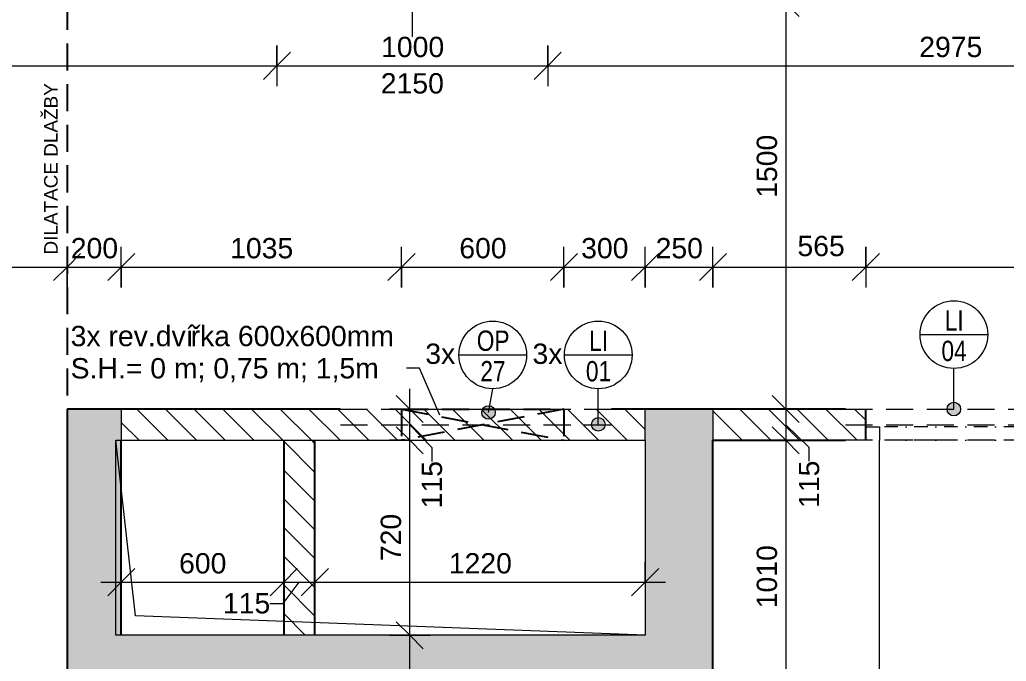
# Model space of a CAD drawing. Header units: millimetres. Extents: x -47427 to -6020, y -7799 to 12520.
# Drawn here: x -35010 to -31366, y -3158 to -789 of the extents above; entities that cross this region are included whole.
import ezdxf

# ---------------------------------------------------------------- set-up
doc = ezdxf.new("R2010")
doc.units = ezdxf.units.MM
doc.linetypes.add('HA_Dash_3mm-S1mm', pattern=[150, 100, -50])
doc.linetypes.add('HA_DashDot_2_2mm-S0_6mm', pattern=[110, 50, -30, 0, -30])
for name, color, linetype, lineweight in [('A-____-____-DIMS', 9, 'Continuous', 5), ('A-____-____-DIMS-50', 9, 'Continuous', 5), ('A-DETL-____-HDLN', 9, 'HA_Dash_3mm-S1mm', 25), ('A-DETL-GENF-OTLN', 9, 'Continuous', 9), ('A-DOOR-____-IDEN', 9, 'Continuous', 9), ('A-DOOR-____-MCUT', 9, 'HA_DashDot_2_2mm-S0_6mm', 9), ('A-DOOR-____-OTLN', 9, 'Continuous', 9), ('A-DOOR-FRAM-MCUT', 9, 'Continuous', 9), ('A-GENM-____-HDLN', 9, 'HA_Dash_3mm-S1mm', 9), ('A-GENM-____-IDEN', 9, 'Continuous', 9), ('A-GENM-____-MCUT', 9, 'HA_Dash_3mm-S1mm', 25), ('A-GENM-____-OTLN', 9, 'Continuous', 9), ('A-WALL-____-MCUT', 9, 'Continuous', 25), ('A-WALL-____-PATT', 9, 'Continuous', 25), ('G-____-____-TEXT', 9, 'Continuous', 5), ('I-WALL-____-MCUT', 9, 'Continuous', 25)]:
    doc.layers.add(name, color=color, linetype=linetype, lineweight=lineweight)
doc.styles.add('Arial_1', font='arial.ttf', dxfattribs={"height": 75})
doc.styles.add('Arial_2', font='arial.ttf', dxfattribs={"width": 0.8, "height": 75})
doc.styles.add('Arial_3', font='arial.ttf', dxfattribs={"height": 50})
doc.dimstyles.new('Inner_Dimensions', dxfattribs={"dimscale": 304.8, "dimtxt": 76.519455, "dimasz": 0.328084, "dimexe": 0.246063, "dimexo": 0.0625, "dimgap": 0.032808, "dimtad": 1, "dimdec": 0, "dimzin": 0, "dimdsep": 46, "dimtxsty": 'Arial_1', "dimblk1": 'OBLIQUE', "dimblk2": 'OBLIQUE', "dimsah": 1, "dimcen": 0.09, "dimdle": 0.246063, "dimazin": 0, "dimtfac": 1, "dimtdec": 4, "dimtix": 1, "dimtmove": 2, "dimatfit": 3, "dimfxl": 0.246063, "dimfxlon": 1, "dimtvp": 1, "dimtolj": 1, "dimtzin": 0, "dimlwd": 9, "dimlwe": 9, "dimarcsym": 2})
doc.dimstyles.new('Inner_Dimensions_1', dxfattribs={"dimscale": 304.8, "dimtxt": 76.519455, "dimasz": 0.328084, "dimexe": 0.246063, "dimexo": 0.0625, "dimgap": 0.032808, "dimtad": 1, "dimdec": 0, "dimzin": 0, "dimdsep": 46, "dimtxsty": 'Arial_1', "dimblk1": 'OBLIQUE', "dimblk2": 'OBLIQUE', "dimsah": 1, "dimcen": 0.09, "dimdle": 0.246063, "dimazin": 0, "dimtfac": 1, "dimtdec": 4, "dimtix": 1, "dimtmove": 1, "dimatfit": 3, "dimfxl": 0.246063, "dimfxlon": 1, "dimtvp": 1, "dimtolj": 1, "dimtzin": 0, "dimlwd": 9, "dimlwe": 9, "dimarcsym": 2})
doc.dimstyles.new('Inner_Dimensions_2', dxfattribs={"dimscale": 304.8, "dimtxt": 76.519455, "dimasz": 0.328084, "dimexe": 0.246063, "dimexo": 0.0625, "dimgap": 0.032808, "dimtad": 1, "dimdec": 0, "dimzin": 0, "dimdsep": 46, "dimtxsty": 'Arial_1', "dimblk1": 'OBLIQUE', "dimblk2": 'OBLIQUE', "dimsah": 1, "dimcen": 0.09, "dimdle": 0.246063, "dimazin": 0, "dimtfac": 1, "dimtdec": 4, "dimtix": 1, "dimtmove": 0, "dimatfit": 3, "dimfxl": 0.246063, "dimfxlon": 1, "dimtvp": 1, "dimtolj": 1, "dimtzin": 0, "dimlwd": 9, "dimlwe": 9, "dimarcsym": 2})
pattern_1 = [(135, (0, 0), (-53.03301, -53.03301), [])]

# ---------------------------------------------------------------- blocks, each defined once
blk = doc.blocks.new('HA_DR_Double_Swing_Solid_wCasing - In_OBJ_1500x2100_1000-1799535-DPS_1NP-C')
at = {"layer": 'A-DOOR-____-MCUT'}
for p, q in [((-750, 57.5), (750, 57.5)), ((-750, 7.5), (750, 7.5))]:
    blk.add_line(p, q, dxfattribs=at)
at = {"layer": 'A-DOOR-____-OTLN', "lineweight": 5}
for p, q in [((750, 1057.5), (750, 57.5)), ((-317, 307.5), (-749.9, 57.5))]:
    blk.add_line(p, q, dxfattribs=at)
for centre, radius, start, end in [((750, 57.5), 1000, 90, 180), ((-750, 57.5), 500, 360, 30)]:
    blk.add_arc(centre, radius, start, end, dxfattribs=at)
at = {"layer": 'A-DOOR-FRAM-MCUT'}
for p, q in [((-750, 57.5), (-750, 7.5)), ((750, 7.5), (750, 57.5)), ((-750, 7.5), (-800, 7.5)), ((800, 7.5), (750, 7.5))]:
    blk.add_line(p, q, dxfattribs=at)
blk = doc.blocks.new('HA_GM_Shaft_Rectangle - Default-1963437-DPS_1NP-C')
at = {"layer": 'A-DETL-GENF-OTLN'}
for p, q in [((72, -72), (720, 0)), ((0, -1955), (72, -72))]:
    blk.add_line(p, q, dxfattribs=at)
at = {"layer": 'A-GENM-____-OTLN'}
for p, q in [((0, -1955), (0, 0)), ((0, 0), (720, 0)), ((720, 0), (720, -1955)), ((720, -1955), (0, -1955))]:
    blk.add_line(p, q, dxfattribs=at)
blk = doc.blocks.new('TB_Porotherm KP11_5_1000mm - TB_Porotherm KP11_5_1000mm-V8-DPS_1NP-C')
at = {"layer": 'A-GENM-____-HDLN'}
for p, q in [((-500, 57.5), (500, 57.5)), ((-500, 0), (500, 0))]:
    blk.add_line(p, q, dxfattribs=at)
blk = doc.blocks.new('TB_Porotherm KP11_5_1750mm - TB_Porotherm KP11_5_1750mm-1871670-DPS_1NP-C')
at = {"layer": 'A-GENM-____-HDLN'}
for p, q in [((-875, 57.5), (875, 57.5)), ((-875, 0), (875, 0)), ((875, -57.5), (-875, -57.5))]:
    blk.add_line(p, q, dxfattribs=at)
blk = doc.blocks.new('HA_GM_Opening_Rectangle_WallBased - Default-2007272-DPS_1NP-C')
at = {"layer": 'A-GENM-____-MCUT'}
for p, q in [((-175, 57.5), (424.7, -57.5)), ((-175, 57.5), (-175, -57.5)), ((-175, 57.5), (425, 57.5)), ((425, 57.5), (-174.7, -57.5)), ((425, 57.5), (425, -57.5))]:
    blk.add_line(p, q, dxfattribs=at)
blk = doc.blocks.new('DIMBLOCK21-DPS_1NP-C')
at = {"layer": 'A-____-____-DIMS-50', "lineweight": 9}
for p, q in [((-32180.6, -726.8), (-32230.6, -676.8)), ((-32105.6, -726.8), (-32255.6, -726.8)), ((-32180.6, -726.8), (-32180.6, -2226.8)), ((-32180.6, -726.8), (-32130.6, -776.8)), ((-32180.6, -726.8), (-32105.6, -726.8)), ((-32180.6, -2226.8), (-32230.6, -2176.8)), ((-32105.6, -2226.8), (-32255.6, -2226.8)), ((-32180.6, -2226.8), (-32130.6, -2276.8)), ((-32180.6, -2226.8), (-32105.6, -2226.8))]:
    blk.add_line(p, q, dxfattribs=at)
at = {"layer": 'A-____-____-DIMS-50', "color": 0, "lineweight": 9, "insert": (-32288, -1446.9), "char_height": 75, "width": 276.883, "attachment_point": 1, "rotation": 90, "line_spacing_factor": 0.941778, "style": 'Arial_1'}
blk.add_mtext('1500', dxfattribs=at)
blk = doc.blocks.new('_Oblique')
at = {"color": 0, "linetype": 'ByBlock', "lineweight": -2}
blk.add_line((-0.5, -0.5), (0.5, 0.5), dxfattribs=at)
blk = doc.blocks.new('DIMBLOCK22-DPS_1NP-C')
at = {"layer": 'A-____-____-DIMS-50', "lineweight": 9}
for p, q in [((-32180.6, -2226.8), (-32230.6, -2176.8)), ((-32105.6, -2226.8), (-32255.6, -2226.8)), ((-32180.6, -2226.8), (-32180.6, -2341.8)), ((-32180.6, -2226.8), (-32130.6, -2276.8)), ((-32180.6, -2226.8), (-32105.6, -2226.8)), ((-32180.6, -2341.8), (-32230.6, -2291.8)), ((-32093.9, -2368.7), (-32180.6, -2284.3)), ((-32105.6, -2341.8), (-32255.6, -2341.8)), ((-32180.6, -2341.8), (-32130.6, -2391.8)), ((-32180.6, -2341.8), (-32105.6, -2341.8)), ((-32093.9, -2418.7), (-32093.9, -2368.7))]:
    blk.add_line(p, q, dxfattribs=at)
at = {"layer": 'A-____-____-DIMS-50', "color": 0, "lineweight": 9, "insert": (-32132.4, -2591.8), "char_height": 75, "width": 207.662, "attachment_point": 1, "rotation": 90, "line_spacing_factor": 0.941778, "style": 'Arial_1'}
blk.add_mtext('115', dxfattribs=at)
blk = doc.blocks.new('DIMBLOCK23-DPS_1NP-C')
at = {"layer": 'A-____-____-DIMS-50', "lineweight": 9}
for p, q in [((-32180.6, -2341.8), (-32230.6, -2291.8)), ((-32105.6, -2341.8), (-32255.6, -2341.8)), ((-32180.6, -2341.8), (-32180.6, -3351.8)), ((-32180.6, -2341.8), (-32130.6, -2391.8)), ((-32180.6, -2341.8), (-32105.6, -2341.8)), ((-32180.6, -3351.8), (-32230.6, -3301.8)), ((-32105.6, -3351.8), (-32255.6, -3351.8)), ((-32180.6, -3351.8), (-32130.6, -3401.8)), ((-32180.6, -3351.8), (-32105.6, -3351.8))]:
    blk.add_line(p, q, dxfattribs=at)
at = {"layer": 'A-____-____-DIMS-50', "color": 0, "lineweight": 9, "insert": (-32288, -2962.2), "char_height": 75, "width": 276.883, "attachment_point": 1, "rotation": 90, "line_spacing_factor": 0.941778, "style": 'Arial_1'}
blk.add_mtext('1010', dxfattribs=at)
blk = doc.blocks.new('DIMBLOCK49-DPS_1NP-C')
at = {"layer": 'A-____-____-DIMS-50', "lineweight": 9}
for p, q in [((-36634.9, -1777.5), (-36634.9, -1627.5)), ((-34834.9, -1777.5), (-34834.9, -1627.5)), ((-36634.9, -1702.5), (-36584.9, -1652.5)), ((-34834.9, -1702.5), (-34784.9, -1652.5)), ((-36634.9, -1702.5), (-36684.9, -1752.5)), ((-36634.9, -1702.5), (-34834.9, -1702.5)), ((-36634.9, -1702.5), (-36634.9, -1777.5)), ((-34834.9, -1702.5), (-34884.9, -1752.5)), ((-34834.9, -1702.5), (-34834.9, -1777.5))]:
    blk.add_line(p, q, dxfattribs=at)
at = {"layer": 'A-____-____-DIMS-50', "color": 0, "lineweight": 9, "insert": (-35850.3, -1595.1), "char_height": 75, "width": 276.883, "attachment_point": 1, "line_spacing_factor": 0.941778, "style": 'Arial_1'}
blk.add_mtext('1800', dxfattribs=at)
blk = doc.blocks.new('DIMBLOCK50-DPS_1NP-C')
at = {"layer": 'A-____-____-DIMS-50', "lineweight": 9}
for p, q in [((-34834.9, -1777.5), (-34834.9, -1627.5)), ((-34634.9, -1777.5), (-34634.9, -1627.5)), ((-34834.9, -1702.5), (-34784.9, -1652.5)), ((-34634.9, -1702.5), (-34584.9, -1652.5)), ((-34834.9, -1702.5), (-34884.9, -1752.5)), ((-34834.9, -1702.5), (-34634.9, -1702.5)), ((-34834.9, -1702.5), (-34834.9, -1777.5)), ((-34634.9, -1702.5), (-34684.9, -1752.5)), ((-34634.9, -1702.5), (-34634.9, -1777.5))]:
    blk.add_line(p, q, dxfattribs=at)
at = {"layer": 'A-____-____-DIMS-50', "color": 0, "lineweight": 9, "insert": (-34821.4, -1595.1), "char_height": 75, "width": 207.662, "attachment_point": 1, "line_spacing_factor": 0.941778, "style": 'Arial_1'}
blk.add_mtext('200', dxfattribs=at)
blk = doc.blocks.new('DIMBLOCK51-DPS_1NP-C')
at = {"layer": 'A-____-____-DIMS-50', "lineweight": 9}
for p, q in [((-34634.9, -1777.5), (-34634.9, -1627.5)), ((-33599.9, -1777.5), (-33599.9, -1627.5)), ((-34634.9, -1702.5), (-34584.9, -1652.5)), ((-33599.9, -1702.5), (-33549.9, -1652.5)), ((-34634.9, -1702.5), (-34684.9, -1752.5)), ((-34634.9, -1702.5), (-33599.9, -1702.5)), ((-34634.9, -1702.5), (-34634.9, -1777.5)), ((-33599.9, -1702.5), (-33649.9, -1752.5)), ((-33599.9, -1702.5), (-33599.9, -1777.5))]:
    blk.add_line(p, q, dxfattribs=at)
at = {"layer": 'A-____-____-DIMS-50', "color": 0, "lineweight": 9, "insert": (-34232.8, -1595.1), "char_height": 75, "width": 276.883, "attachment_point": 1, "line_spacing_factor": 0.941778, "style": 'Arial_1'}
blk.add_mtext('1035', dxfattribs=at)
blk = doc.blocks.new('DIMBLOCK52-DPS_1NP-C')
at = {"layer": 'A-____-____-DIMS-50', "lineweight": 9}
for p, q in [((-33599.9, -1777.5), (-33599.9, -1627.5)), ((-32999.9, -1777.5), (-32999.9, -1627.5)), ((-33599.9, -1702.5), (-33549.9, -1652.5)), ((-32999.9, -1702.5), (-32949.9, -1652.5)), ((-33599.9, -1702.5), (-33649.9, -1752.5)), ((-33599.9, -1702.5), (-32999.9, -1702.5)), ((-33599.9, -1702.5), (-33599.9, -1777.5)), ((-32999.9, -1702.5), (-33049.9, -1752.5)), ((-32999.9, -1702.5), (-32999.9, -1777.5))]:
    blk.add_line(p, q, dxfattribs=at)
at = {"layer": 'A-____-____-DIMS-50', "color": 0, "lineweight": 9, "insert": (-33386.4, -1595.1), "char_height": 75, "width": 207.662, "attachment_point": 1, "line_spacing_factor": 0.941778, "style": 'Arial_1'}
blk.add_mtext('600', dxfattribs=at)
blk = doc.blocks.new('DIMBLOCK53-DPS_1NP-C')
at = {"layer": 'A-____-____-DIMS-50', "lineweight": 9}
for p, q in [((-32999.9, -1777.5), (-32999.9, -1627.5)), ((-32699.9, -1777.5), (-32699.9, -1627.5)), ((-32999.9, -1702.5), (-32949.9, -1652.5)), ((-32699.9, -1702.5), (-32649.9, -1652.5)), ((-32999.9, -1702.5), (-33049.9, -1752.5)), ((-32999.9, -1702.5), (-32699.9, -1702.5)), ((-32999.9, -1702.5), (-32999.9, -1777.5)), ((-32699.9, -1702.5), (-32749.9, -1752.5)), ((-32699.9, -1702.5), (-32699.9, -1777.5))]:
    blk.add_line(p, q, dxfattribs=at)
at = {"layer": 'A-____-____-DIMS-50', "color": 0, "lineweight": 9, "insert": (-32936.4, -1595.1), "char_height": 75, "width": 207.662, "attachment_point": 1, "line_spacing_factor": 0.941778, "style": 'Arial_1'}
blk.add_mtext('300', dxfattribs=at)
blk = doc.blocks.new('DIMBLOCK54-DPS_1NP-C')
at = {"layer": 'A-____-____-DIMS-50', "lineweight": 9}
for p, q in [((-32699.9, -1777.5), (-32699.9, -1627.5)), ((-32449.9, -1777.5), (-32449.9, -1627.5)), ((-32699.9, -1702.5), (-32649.9, -1652.5)), ((-32449.9, -1702.5), (-32399.9, -1652.5)), ((-32699.9, -1702.5), (-32749.9, -1752.5)), ((-32699.9, -1702.5), (-32449.9, -1702.5)), ((-32699.9, -1702.5), (-32699.9, -1777.5)), ((-32449.9, -1702.5), (-32499.9, -1752.5)), ((-32449.9, -1702.5), (-32449.9, -1777.5))]:
    blk.add_line(p, q, dxfattribs=at)
at = {"layer": 'A-____-____-DIMS-50', "color": 0, "lineweight": 9, "insert": (-32661.4, -1595.1), "char_height": 75, "width": 207.662, "attachment_point": 1, "line_spacing_factor": 0.941778, "style": 'Arial_1'}
blk.add_mtext('250', dxfattribs=at)
blk = doc.blocks.new('DIMBLOCK55-DPS_1NP-C')
at = {"layer": 'A-____-____-DIMS-50', "lineweight": 9}
for p, q in [((-32449.9, -1777.5), (-32449.9, -1627.5)), ((-31884.9, -1627.5), (-31884.9, -1777.5)), ((-31884.9, -1702.5), (-31884.9, -1627.5)), ((-32449.9, -1702.5), (-32399.9, -1652.5)), ((-31884.9, -1702.5), (-31834.9, -1652.5)), ((-32449.9, -1702.5), (-32499.9, -1752.5)), ((-32449.9, -1702.5), (-31884.9, -1702.5)), ((-32449.9, -1702.5), (-32449.9, -1777.5)), ((-31884.9, -1702.5), (-31934.9, -1752.5))]:
    blk.add_line(p, q, dxfattribs=at)
at = {"layer": 'A-____-____-DIMS-50', "color": 0, "lineweight": 9, "insert": (-32137.6, -1587.1), "char_height": 75, "width": 207.662, "attachment_point": 1, "line_spacing_factor": 0.941778, "style": 'Arial_1'}
blk.add_mtext('565', dxfattribs=at)
blk = doc.blocks.new('DIMBLOCK56-DPS_1NP-C')
at = {"layer": 'A-____-____-DIMS-50', "lineweight": 9}
for p, q in [((-31884.9, -1627.5), (-31884.9, -1777.5)), ((-31884.9, -1702.5), (-31884.9, -1627.5)), ((-30284.9, -1627.5), (-30284.9, -1777.5)), ((-30284.9, -1702.5), (-30284.9, -1627.5)), ((-31884.9, -1702.5), (-31834.9, -1652.5)), ((-30284.9, -1702.5), (-30234.9, -1652.5)), ((-31884.9, -1702.5), (-31934.9, -1752.5)), ((-31884.9, -1702.5), (-30284.9, -1702.5)), ((-30284.9, -1702.5), (-30334.9, -1752.5))]:
    blk.add_line(p, q, dxfattribs=at)
at = {"layer": 'A-____-____-DIMS-50', "color": 0, "lineweight": 9, "insert": (-31200.3, -1595.1), "char_height": 75, "width": 276.883, "attachment_point": 1, "line_spacing_factor": 0.941778, "style": 'Arial_1'}
blk.add_mtext('1600', dxfattribs=at)
blk = doc.blocks.new('HA_TAG_Door_TypeMark_wDimensions - Scale50_Left with Bouble-921048-DPS_1NP-C')
at = {"layer": 'A-DOOR-____-IDEN'}
for p, q in [((-2.5, 22), (2.5, 22)), ((0, -5), (0, 19.5))]:
    blk.add_line(p, q, dxfattribs=at)
blk.add_circle((0, 22), 2.5, dxfattribs=at)
blk = doc.blocks.new('DIMBLOCK137-DPS_1NP-C')
at = {"layer": 'A-____-____-DIMS-50', "lineweight": 9}
for p, q in [((-33569.3, -3061.8), (-33619.3, -3011.8)), ((-33644.3, -3061.8), (-33494.3, -3061.8)), ((-33569.3, -3061.8), (-33644.3, -3061.8)), ((-33569.3, -3481.8), (-33569.3, -3061.8)), ((-33569.3, -3061.8), (-33519.3, -3111.8)), ((-33569.3, -3481.8), (-33619.3, -3431.8)), ((-33644.3, -3481.8), (-33494.3, -3481.8)), ((-33569.3, -3481.8), (-33644.3, -3481.8)), ((-33569.3, -3481.8), (-33519.3, -3531.8))]:
    blk.add_line(p, q, dxfattribs=at)
at = {"layer": 'A-____-____-DIMS-50', "color": 0, "lineweight": 9, "insert": (-33676.7, -3358.3), "char_height": 75, "width": 207.662, "attachment_point": 1, "rotation": 90, "line_spacing_factor": 0.941778, "style": 'Arial_1'}
blk.add_mtext('420', dxfattribs=at)
blk = doc.blocks.new('DIMBLOCK138-DPS_1NP-C')
at = {"layer": 'A-____-____-DIMS-50', "lineweight": 9}
for p, q in [((-33569.3, -2341.8), (-33619.3, -2291.8)), ((-33644.3, -2341.8), (-33494.3, -2341.8)), ((-33569.3, -2341.8), (-33644.3, -2341.8)), ((-33569.3, -3061.8), (-33569.3, -2341.8)), ((-33569.3, -2341.8), (-33519.3, -2391.8)), ((-33569.3, -3061.8), (-33619.3, -3011.8)), ((-33644.3, -3061.8), (-33494.3, -3061.8)), ((-33569.3, -3061.8), (-33644.3, -3061.8)), ((-33569.3, -3061.8), (-33519.3, -3111.8))]:
    blk.add_line(p, q, dxfattribs=at)
at = {"layer": 'A-____-____-DIMS-50', "color": 0, "lineweight": 9, "insert": (-33676.7, -2788.3), "char_height": 75, "width": 207.662, "attachment_point": 1, "rotation": 90, "line_spacing_factor": 0.941778, "style": 'Arial_1'}
blk.add_mtext('720', dxfattribs=at)
blk = doc.blocks.new('DIMBLOCK139-DPS_1NP-C')
at = {"layer": 'A-____-____-DIMS-50', "lineweight": 9}
for p, q in [((-33569.3, -2226.8), (-33619.3, -2176.8)), ((-33569.3, -2341.8), (-33569.3, -2151.8)), ((-33644.3, -2226.8), (-33494.3, -2226.8)), ((-33569.3, -2226.8), (-33644.3, -2226.8)), ((-33569.3, -2226.8), (-33519.3, -2276.8)), ((-33569.3, -2341.8), (-33619.3, -2291.8)), ((-33486.7, -2370.1), (-33569.3, -2284.3)), ((-33644.3, -2341.8), (-33494.3, -2341.8)), ((-33569.3, -2341.8), (-33644.3, -2341.8)), ((-33569.3, -2341.8), (-33519.3, -2391.8)), ((-33486.7, -2420.1), (-33486.7, -2370.1))]:
    blk.add_line(p, q, dxfattribs=at)
at = {"layer": 'A-____-____-DIMS-50', "color": 0, "lineweight": 9, "insert": (-33525.2, -2593.2), "char_height": 75, "width": 207.662, "attachment_point": 1, "rotation": 90, "line_spacing_factor": 0.941778, "style": 'Arial_1'}
blk.add_mtext('115', dxfattribs=at)
blk = doc.blocks.new('DIMBLOCK184-DPS_1NP-C')
at = {"layer": 'A-____-____-DIMS-50', "lineweight": 9}
for p, q in [((-39124.9, -884.6), (-39124.9, -1034.6)), ((-39124.9, -959.6), (-39124.9, -884.6)), ((-39124.9, -959.6), (-39074.9, -909.6)), ((-34059.9, -884.6), (-34059.9, -1034.6)), ((-34059.9, -959.6), (-34059.9, -884.6)), ((-34059.9, -959.6), (-34009.9, -909.6)), ((-39124.9, -959.6), (-39174.9, -1009.6)), ((-39124.9, -959.6), (-34059.9, -959.6)), ((-34059.9, -959.6), (-34109.9, -1009.6))]:
    blk.add_line(p, q, dxfattribs=at)
at = {"layer": 'A-____-____-DIMS-50', "color": 0, "lineweight": 9, "insert": (-36707.8, -852.2), "char_height": 75, "width": 276.883, "attachment_point": 1, "line_spacing_factor": 0.941778, "style": 'Arial_1'}
blk.add_mtext('5065', dxfattribs=at)
blk = doc.blocks.new('DIMBLOCK185-DPS_1NP-C')
at = {"layer": 'A-____-____-DIMS-50', "lineweight": 9}
for p, q in [((-34059.9, -884.6), (-34059.9, -1034.6)), ((-34059.9, -959.6), (-34059.9, -884.6)), ((-34059.9, -959.6), (-34009.9, -909.6)), ((-33059.9, -884.6), (-33059.9, -1034.6)), ((-33059.9, -959.6), (-33059.9, -884.6)), ((-33059.9, -959.6), (-33009.9, -909.6)), ((-34059.9, -959.6), (-34109.9, -1009.6)), ((-34059.9, -959.6), (-33059.9, -959.6)), ((-33059.9, -959.6), (-33109.9, -1009.6))]:
    blk.add_line(p, q, dxfattribs=at)
at = {"layer": 'A-____-____-DIMS-50', "color": 0, "lineweight": 9, "insert": (-33675.3, -852.2), "char_height": 75, "width": 276.883, "attachment_point": 1, "line_spacing_factor": 0.941778, "style": 'Arial_1'}
blk.add_mtext('1000', dxfattribs=at)
blk = doc.blocks.new('DIMBLOCK186-DPS_1NP-C')
at = {"layer": 'A-____-____-DIMS-50', "lineweight": 9}
for p, q in [((-33059.9, -884.6), (-33059.9, -1034.6)), ((-33059.9, -959.6), (-33059.9, -884.6)), ((-33059.9, -959.6), (-33009.9, -909.6)), ((-30084.9, -884.6), (-30084.9, -1034.6)), ((-30084.9, -959.6), (-30084.9, -884.6)), ((-30084.9, -959.6), (-30034.9, -909.6)), ((-33059.9, -959.6), (-33109.9, -1009.6)), ((-33059.9, -959.6), (-30009.9, -959.6)), ((-30084.9, -959.6), (-30134.9, -1009.6))]:
    blk.add_line(p, q, dxfattribs=at)
at = {"layer": 'A-____-____-DIMS-50', "color": 0, "lineweight": 9, "insert": (-31687.8, -852.2), "char_height": 75, "width": 276.883, "attachment_point": 1, "line_spacing_factor": 0.941778, "style": 'Arial_1'}
blk.add_mtext('2975', dxfattribs=at)
blk = doc.blocks.new('DIMBLOCK190-DPS_1NP-C')
at = {"layer": 'A-____-____-DIMS-50', "lineweight": 9}
for p, q in [((-34634.9, -2790.9), (-34634.9, -2940.9)), ((-34634.9, -2865.9), (-34634.9, -2790.9)), ((-34034.9, -2790.9), (-34034.9, -2940.9)), ((-34034.9, -2865.9), (-34034.9, -2790.9)), ((-34634.9, -2865.9), (-34584.9, -2815.9)), ((-34034.9, -2865.9), (-33984.9, -2815.9)), ((-34709.9, -2865.9), (-34034.9, -2865.9)), ((-34634.9, -2865.9), (-34684.9, -2915.9)), ((-34034.9, -2865.9), (-34084.9, -2915.9))]:
    blk.add_line(p, q, dxfattribs=at)
at = {"layer": 'A-____-____-DIMS-50', "color": 0, "lineweight": 9, "insert": (-34421.4, -2758.6), "char_height": 75, "width": 207.662, "attachment_point": 1, "line_spacing_factor": 0.941778, "style": 'Arial_1'}
blk.add_mtext('600', dxfattribs=at)
blk = doc.blocks.new('DIMBLOCK191-DPS_1NP-C')
at = {"layer": 'A-____-____-DIMS-50', "lineweight": 9}
for p, q in [((-34034.9, -2790.9), (-34034.9, -2940.9)), ((-34034.9, -2865.9), (-34034.9, -2790.9)), ((-33919.9, -2790.9), (-33919.9, -2940.9)), ((-33919.9, -2865.9), (-33919.9, -2790.9)), ((-34034.9, -2865.9), (-33984.9, -2815.9)), ((-33919.9, -2865.9), (-33869.9, -2815.9)), ((-34034.9, -2865.9), (-34084.9, -2915.9)), ((-34036.4, -2944.6), (-33977.4, -2865.9)), ((-34034.9, -2865.9), (-33919.9, -2865.9)), ((-33919.9, -2865.9), (-33969.9, -2915.9)), ((-34086.4, -2944.6), (-34036.4, -2944.6))]:
    blk.add_line(p, q, dxfattribs=at)
at = {"layer": 'A-____-____-DIMS-50', "color": 0, "lineweight": 9, "insert": (-34259.4, -2906.1), "char_height": 75, "width": 207.662, "attachment_point": 1, "line_spacing_factor": 0.941778, "style": 'Arial_1'}
blk.add_mtext('115', dxfattribs=at)
blk = doc.blocks.new('DIMBLOCK192-DPS_1NP-C')
at = {"layer": 'A-____-____-DIMS-50', "lineweight": 9}
for p, q in [((-33919.9, -2790.9), (-33919.9, -2940.9)), ((-33919.9, -2865.9), (-33919.9, -2790.9)), ((-32699.9, -2790.9), (-32699.9, -2940.9)), ((-32699.9, -2865.9), (-32699.9, -2790.9)), ((-33919.9, -2865.9), (-33869.9, -2815.9)), ((-32699.9, -2865.9), (-32649.9, -2815.9)), ((-33919.9, -2865.9), (-33969.9, -2915.9)), ((-33919.9, -2865.9), (-32624.9, -2865.9)), ((-32699.9, -2865.9), (-32749.9, -2915.9))]:
    blk.add_line(p, q, dxfattribs=at)
at = {"layer": 'A-____-____-DIMS-50', "color": 0, "lineweight": 9, "insert": (-33425.3, -2758.6), "char_height": 75, "width": 276.883, "attachment_point": 1, "line_spacing_factor": 0.941778, "style": 'Arial_1'}
blk.add_mtext('1220', dxfattribs=at)
blk = doc.blocks.new('HA_TAG_GM_Products - Generic-588599-DPS_1NP-C')
at = {"layer": 'A-GENM-____-IDEN'}
blk.add_line((-2.5, 0), (2.5, 0), dxfattribs=at)
blk.add_circle((0, 0), 2.5, dxfattribs=at)

msp = doc.modelspace()

# ---------------------------------------------------------------- hatches: boundary and pattern name
at = {"layer": 'A-GENM-____-IDEN'}
h = msp.add_hatch(color=256, dxfattribs=at)
edge = h.paths.add_edge_path()
edge.add_arc((-33278.6, -2239.2), 25, 0, 360)
h = msp.add_hatch(color=256, dxfattribs=at)
edge = h.paths.add_edge_path()
edge.add_arc((-31559.9, -2226.8), 25, 0, 360)
h = msp.add_hatch(color=256, dxfattribs=at)
edge = h.paths.add_edge_path()
edge.add_arc((-32873.1, -2283.4), 25, 0, 360)
at = {"layer": 'A-WALL-____-PATT', "lineweight": 9}
for points in [[(-34834.9, -3261.8), (-34634.9, -3261.8), (-34634.9, -2226.8), (-34834.9, -2226.8)], [(-32699.9, -5301.8), (-32449.9, -5301.8), (-32449.9, -2226.8), (-32699.9, -2226.8), (-32699.9, -3585)], [(-32699.9, -3261.8), (-32699.9, -3061.8), (-34634.9, -3061.8), (-34634.9, -3261.8), (-34262.6, -3261.8)]]:
    msp.add_hatch(color=256, dxfattribs=at).paths.add_polyline_path(points)
at = {"layer": 'A-WALL-____-PATT', "lineweight": 5}
h = msp.add_hatch(dxfattribs=at)
h.set_pattern_fill('FP_3', color=256, style=0, pattern_type=2)
h.set_pattern_definition(pattern_1)
h.paths.add_polyline_path([(-32699.9, -2341.8), (-32699.9, -2226.8), (-34634.9, -2226.8), (-34634.9, -2341.8), (-32999.9, -2341.8)])
h = msp.add_hatch(dxfattribs=at)
h.set_pattern_fill('FP_3', color=256, style=0, pattern_type=2)
h.set_pattern_definition(pattern_1)
h.paths.add_polyline_path([(-30084.9, -2341.8), (-30084.9, -2226.8), (-30284.9, -2226.8), (-30284.9, -2341.8)])
h.paths.add_polyline_path([(-31884.9, -2341.8), (-31884.9, -2226.8), (-32449.9, -2226.8), (-32449.9, -2341.8)])
h = msp.add_hatch(dxfattribs=at)
h.set_pattern_fill('FP_3', color=256, style=0, pattern_type=2)
h.set_pattern_definition(pattern_1)
h.paths.add_polyline_path([(-33919.9, -3061.8), (-33919.9, -2341.8), (-34034.9, -2341.8), (-34034.9, -3061.8)])

# ---------------------------------------------------------------- linework, layer by layer
at = {"layer": 'A-DETL-____-HDLN'}
msp.add_line((-34834.9, -726.8), (-34834.9, -2226.8), dxfattribs=at)
at = {"layer": 'A-GENM-____-IDEN'}
for p, q in [((-31559.9, -2226.8), (-31559.9, -2076.8)), ((-33278.6, -2239.2), (-33262.9, -2151.8)), ((-32873.1, -2283.4), (-32873.1, -2151.8))]:
    msp.add_line(p, q, dxfattribs=at)
for centre in [(-33278.6, -2239.2), (-31559.9, -2226.8), (-32873.1, -2283.4)]:
    msp.add_circle(centre, 25, dxfattribs=at)
at = {"layer": 'A-WALL-____-MCUT', "lineweight": 9}
for p, q in [((-34634.9, -2226.8), (-34634.9, -2341.8)), ((-32699.9, -2341.8), (-32699.9, -2226.8)), ((-32449.9, -2226.8), (-32449.9, -2341.8))]:
    msp.add_line(p, q, dxfattribs=at)
at = {"layer": 'G-____-____-TEXT', "color": 250, "lineweight": 9}
for p, q in [((-33553.4, -2076), (-33581.3, -2076)), ((-33533.3, -2076), (-33553.4, -2076)), ((-33458.2, -2248.6), (-33533.3, -2076))]:
    msp.add_line(p, q, dxfattribs=at)
at = {"layer": 'I-WALL-____-MCUT'}
for p, q in [((-34834.9, -2226.8), (-34834.9, -3261.8)), ((-33825, -2226.8), (-34834.9, -2226.8)), ((-31960, -2226.8), (-32824.9, -2226.8)), ((-31884.9, -2341.8), (-31884.9, -2226.8)), ((-34634.9, -2521.3), (-34634.9, -2341.8)), ((-34034.9, -2341.8), (-34034.9, -3061.8)), ((-33919.9, -3061.8), (-33919.9, -2341.8)), ((-32449.9, -5301.8), (-32449.9, -2341.8)), ((-32449.9, -2341.8), (-31960, -2341.8)), ((-34634.9, -3061.8), (-34634.9, -2522.2))]:
    msp.add_line(p, q, dxfattribs=at)

# ---------------------------------------------------------------- block references
at = {"layer": 'A-DOOR-____-IDEN', "xscale": 49.99999999999998, "yscale": 49.99999999999998, "zscale": 49.99999999999998}
msp.add_blockref('HA_TAG_Door_TypeMark_wDimensions - Scale50_Left with Bouble-921048-DPS_1NP-C', (-33559.9, -601.8), dxfattribs=at)
at = {"layer": 'A-DOOR-____-OTLN', "rotation": 180}
msp.add_blockref('HA_DR_Double_Swing_Solid_wCasing - In_OBJ_1500x2100_1000-1799535-DPS_1NP-C', (-31084.9, -2284.3), dxfattribs=at)
at = {"layer": 'A-GENM-____-IDEN', "xscale": 49.99999999999998, "yscale": 49.99999999999998, "zscale": 49.99999999999998}
for p in [(-31559.9, -1951.8), (-33262.9, -2026.8), (-32873.1, -2026.8)]:
    msp.add_blockref('HA_TAG_GM_Products - Generic-588599-DPS_1NP-C', p, dxfattribs=at)
at = {"layer": 'A-GENM-____-OTLN'}
for name, p in [('TB_Porotherm KP11_5_1000mm - TB_Porotherm KP11_5_1000mm-V8-DPS_1NP-C', (-33324.9, -2284.3)), ('HA_GM_Opening_Rectangle_WallBased - Default-2007272-DPS_1NP-C', (-33424.9, -2284.3)), ('TB_Porotherm KP11_5_1750mm - TB_Porotherm KP11_5_1750mm-1871670-DPS_1NP-C', (-31084.9, -2284.3))]:
    msp.add_blockref(name, p, dxfattribs=at)
at = {"layer": 'A-GENM-____-OTLN', "rotation": 89.9999999999996}
msp.add_blockref('HA_GM_Shaft_Rectangle - Default-1963437-DPS_1NP-C', (-34654.9, -3061.8), dxfattribs=at)

# ---------------------------------------------------------------- texts
at = {"layer": 'A-DOOR-____-IDEN', "lineweight": 5, "insert": (-33676.4, -986.6), "char_height": 75, "width": 288.607, "attachment_point": 1, "style": 'Arial_1'}
msp.add_mtext('2150', dxfattribs=at)
at = {"layer": 'A-GENM-____-IDEN', "lineweight": 5, "char_height": 75, "attachment_point": 1, "style": 'Arial_2'}
for s, insert, width in [('LI', (-31593.7, -1861.7), 86.582), ('OP', (-33321.9, -1936.7), 147.51), ('LI', (-32906.9, -1936.7), 86.582), ('04', (-31605.7, -1974.4), 115.443), ('27', (-33308.7, -2049.4), 115.443), ('01', (-32918.9, -2049.4), 115.443)]:
    msp.add_mtext(s, dxfattribs=dict(at, insert=insert, width=width))
at = {"layer": 'G-____-____-TEXT', "color": 7, "lineweight": 9, "insert": (-34919.9, -1656.2), "char_height": 50, "width": 749.578, "attachment_point": 1, "rotation": 90, "style": 'Arial_3'}
msp.add_mtext('DILATACE DLAŽBY', dxfattribs=at)
at = {"layer": 'G-____-____-TEXT', "color": 7, "lineweight": 9, "char_height": 75, "attachment_point": 1, "style": 'Arial_1'}
for s, insert, width in [('3x rev.dví', (-34821.9, -1919.5), 537.131), ('řka 600x600mm', (-34378.8, -1919.5), 917.932), ('3x', (-33512, -1984.9), 128.27), ('3x', (-33116.1, -1984.9), 128.27), ('S.H.= 0 m; 0,75 m; 1,5m ', (-34821.9, -2038.5), 1443.037)]:
    msp.add_mtext(s, dxfattribs=dict(at, insert=insert, width=width))

# ---------------------------------------------------------------- dimensions: what is measured, and where the dimension line sits
at = {"layer": 'A-____-____-DIMS', "lineweight": 9}
for base, p1, p2, dimstyle, override, picture, middle in [((-32180.6, -2226.8), (-32105.6, -726.8), (-32105.6, -2226.8), 'Inner_Dimensions', {"dimpost": '<>', "dimfxl": 1500}, 'DIMBLOCK21-DPS_1NP-C', (-32238, -1308.5)), ((-33569.3, -2226.8), (-33644.3, -2341.8), (-33644.3, -2226.8), 'Inner_Dimensions_1', {"dimpost": '<>', "dimfxl": 115}, 'DIMBLOCK139-DPS_1NP-C', (-33475.2, -2489.4)), ((-32180.6, -2341.8), (-32105.6, -2226.8), (-32105.6, -2341.8), 'Inner_Dimensions_1', {"dimpost": '<>', "dimfxl": 115}, 'DIMBLOCK22-DPS_1NP-C', (-32082.4, -2488))]:
    dim = msp.add_linear_dim(base=base, p1=p1, p2=p2, angle=90, dimstyle=dimstyle, override=override, dxfattribs=at)
    dim.commit()
    dim.dimension.update_dxf_attribs({"geometry": picture, "text_midpoint": middle, "dimtype": 160, "text_rotation": 90})
for base, p1, p2, override, picture, middle in [((-34059.9, -959.6), (-39124.9, -884.6), (-34059.9, -884.6), {"dimpost": '<>', "dimfxl": 5065}, 'DIMBLOCK184-DPS_1NP-C', (-36592.4, -911.3)), ((-33059.9, -959.6), (-34059.9, -884.6), (-33059.9, -884.6), {"dimpost": '<>', "dimfxl": 1000}, 'DIMBLOCK185-DPS_1NP-C', (-33559.9, -911.3)), ((-30084.9, -959.6), (-33059.9, -884.6), (-30084.9, -884.6), {"dimpost": '<>', "dimfxl": 2975}, 'DIMBLOCK186-DPS_1NP-C', (-31572.4, -911.3)), ((-34834.9, -1702.5), (-36634.9, -1777.5), (-34834.9, -1777.5), {"dimpost": '<>', "dimfxl": 1800}, 'DIMBLOCK49-DPS_1NP-C', (-35734.9, -1654.2)), ((-34634.9, -1702.5), (-34834.9, -1777.5), (-34634.9, -1777.5), {"dimpost": '<>', "dimfxl": 200}, 'DIMBLOCK50-DPS_1NP-C', (-34734.9, -1654.2)), ((-33599.9, -1702.5), (-34634.9, -1777.5), (-33599.9, -1777.5), {"dimpost": '<>', "dimfxl": 1035}, 'DIMBLOCK51-DPS_1NP-C', (-34117.4, -1654.2)), ((-32999.9, -1702.5), (-33599.9, -1777.5), (-32999.9, -1777.5), {"dimpost": '<>', "dimfxl": 600}, 'DIMBLOCK52-DPS_1NP-C', (-33299.9, -1654.2)), ((-32699.9, -1702.5), (-32999.9, -1777.5), (-32699.9, -1777.5), {"dimpost": '<>', "dimfxl": 300}, 'DIMBLOCK53-DPS_1NP-C', (-32849.9, -1654.2)), ((-32449.9, -1702.5), (-32699.9, -1777.5), (-32449.9, -1777.5), {"dimpost": '<>', "dimfxl": 250}, 'DIMBLOCK54-DPS_1NP-C', (-32574.9, -1654.2)), ((-30284.9, -1702.5), (-31884.9, -1627.5), (-30284.9, -1627.5), {"dimpost": '<>', "dimfxl": 1600}, 'DIMBLOCK56-DPS_1NP-C', (-31084.9, -1654.2)), ((-34034.9, -2865.9), (-34634.9, -2790.9), (-34034.9, -2790.9), {"dimpost": '<>', "dimfxl": 600}, 'DIMBLOCK190-DPS_1NP-C', (-34334.9, -2817.7)), ((-32699.9, -2865.9), (-33919.9, -2790.9), (-32699.9, -2790.9), {"dimpost": '<>', "dimfxl": 1220}, 'DIMBLOCK192-DPS_1NP-C', (-33309.9, -2817.7))]:
    dim = msp.add_linear_dim(base=base, p1=p1, p2=p2, dimstyle='Inner_Dimensions_2', override=override, dxfattribs=at)
    dim.commit()
    dim.dimension.update_dxf_attribs({"geometry": picture, "text_midpoint": middle})
dim = msp.add_linear_dim(base=(-31884.9, -1702.5), p1=(-32449.9, -1777.5), p2=(-31884.9, -1627.5), dimstyle='Inner_Dimensions', override={"dimpost": '<>', "dimfxl": 584.572493}, dxfattribs=at)
dim.commit()
dim.dimension.update_dxf_attribs({"geometry": 'DIMBLOCK55-DPS_1NP-C', "text_midpoint": (-32033.8, -1637.1), "dimtype": 160, "text_rotation": 360})
for base, p1, p2, override, picture, middle in [((-33569.3, -2341.8), (-33644.3, -3061.8), (-33644.3, -2341.8), {"dimpost": '<>', "dimfxl": 720}, 'DIMBLOCK138-DPS_1NP-C', (-33617.6, -2701.8)), ((-32180.6, -3351.8), (-32105.6, -2341.8), (-32105.6, -3351.8), {"dimpost": '<>', "dimfxl": 1010}, 'DIMBLOCK23-DPS_1NP-C', (-32228.9, -2846.8)), ((-33569.3, -3061.8), (-33644.3, -3481.8), (-33644.3, -3061.8), {"dimpost": '<>', "dimfxl": 420}, 'DIMBLOCK137-DPS_1NP-C', (-33617.6, -3271.8))]:
    dim = msp.add_linear_dim(base=base, p1=p1, p2=p2, angle=90, dimstyle='Inner_Dimensions_2', override=override, dxfattribs=at)
    dim.commit()
    dim.dimension.update_dxf_attribs({"geometry": picture, "text_midpoint": middle})
dim = msp.add_linear_dim(base=(-33919.9, -2865.9), p1=(-34034.9, -2790.9), p2=(-33919.9, -2790.9), dimstyle='Inner_Dimensions_1', override={"dimpost": '<>', "dimfxl": 115}, dxfattribs=at)
dim.commit()
dim.dimension.update_dxf_attribs({"geometry": 'DIMBLOCK191-DPS_1NP-C', "text_midpoint": (-34155.6, -2956.1), "dimtype": 160})

doc.saveas('drawing.dxf')
